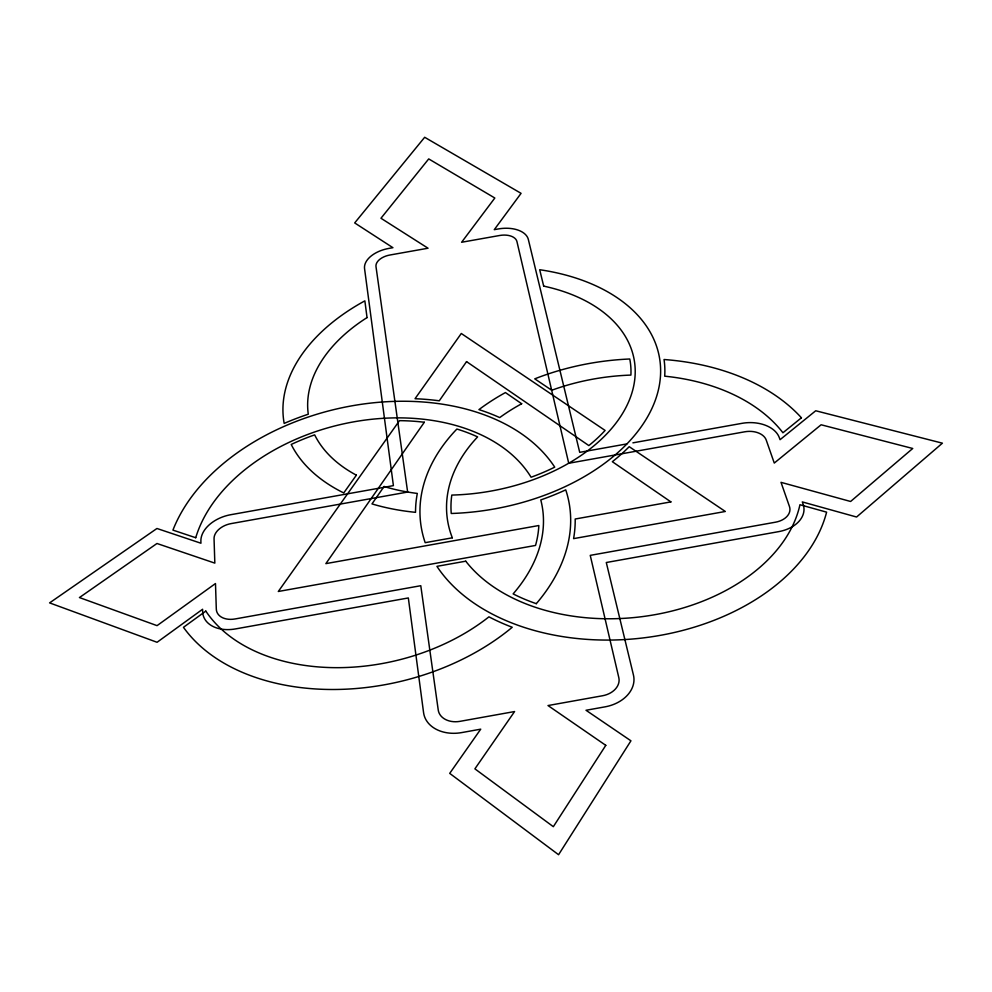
<?xml version="1.0" encoding="UTF-8"?>
<svg xmlns="http://www.w3.org/2000/svg" width="992" height="992" viewBox="0 0 992 992"><rect width="100%" height="100%" fill="white"/><g stroke="black" fill="none" stroke-linecap="round" stroke-linejoin="round"><path stroke-width="1.49" d="M626.907 443.908L579.712 452.34L528.352 239.506A27.094 15.822 -8.8 0 0 498.282 228.954L494.276 229.66L521.073 193.341L424.675 137.28L354.69 222.927L392.919 247.69L388.901 248.409A27.094 15.822 -10.9 0 0 364.56 268.658L393.402 485.634L230.739 514.712A31.446 20.82 -16.4 0 0 200.88 541.111L200.942 543.232L156.947 528.488L49.6 602.888L157.071 642.283L202.579 609.274L202.641 611.556A32.686 22.407 -17.3 0 0 235.501 628.916L408.332 597.953L423.584 712.678A34.745 25.99 -12.2 0 0 461.689 732.592L480.723 729.17L449.711 773.376L558.57 854.72L630.937 740.813L586.012 710.272L605.033 706.85A34.732 25.953 -7.1 0 0 633.442 675.019L606.286 562.514L778.708 531.625A32.637 22.32 -2.3 0 0 803.086 504.072L802.317 501.927L856.58 517.018L942.4 443.176L815.722 410.762L780.059 439.692L779.34 437.695A31.397 20.745 -3.2 0 0 742.004 423.336L632.908 442.841M605.79 745.339L553.338 826.683L474.895 768.85L514.575 711.549L459.99 721.345A19.852 14.843 -12.2 0 1 438.241 710.049L420.782 585.714L235.079 618.958A18.674 12.797 -17.3 0 1 216.306 609.113L215.487 583.532L157.058 625.642L79.447 597.556L156.972 543.492L214.83 563.121L214.049 538.755A17.968 11.892 -16.4 0 1 231.111 523.602L407.638 492.057L375.993 266.625A15.488 9.04 -10.9 0 1 389.893 255.018L428.036 248.223L380.965 218.252L428.718 158.918L494.822 198.016L461.615 242.259L499.745 235.476A15.475 9.04 -8.8 0 1 516.931 241.54L568.726 463.264L744.856 431.78A17.943 11.854 -3.2 0 1 766.221 440.039L774.268 463.066L821.116 424.774L912.727 448.483L850.603 501.481L781.014 482.348L789.458 506.515A18.65 12.76 -2.3 0 1 775.521 522.189L590.24 555.371L618.81 677.635A19.852 14.83 -7.1 0 1 602.553 695.752L548.006 705.548L605.79 745.339M384.065 486.502L371.975 503.911A190.514 120.726 -9.8 0 0 415.524 512.331A210.155 142.811 -6.3 0 1 417.31 493.433A165.23 104.644 -9.8 0 1 384.065 486.502M424.328 422.257L325.872 563.63L538.842 525.524A173.885 118.172 -13.2 0 1 535.531 545.439L278.306 591.48L399.466 420.658A173.885 118.172 -13.2 0 1 424.328 422.257M466.55 361.621L439.27 400.805A210.316 143.059 -13.3 0 0 415.028 398.722L461.292 333.486L605.095 430.429A161.026 101.965 -9.8 0 1 588.839 445.569L466.55 361.621M356.376 475.168L343.74 492.937A190.514 120.726 -9.8 0 1 291.214 444.453A173.885 118.172 -13.2 0 1 314.662 434.868A165.23 104.644 -9.8 0 0 356.376 475.168M801.424 417.793L782.936 432.76A178.3 121.074 -6.3 0 0 664.702 376.179A194.73 123.417 -9.8 0 0 664.045 359.513A205.604 139.698 -6.3 0 1 801.424 417.793M205.815 611.084L183.47 627.316A205.753 139.946 -13.2 0 0 512.244 627.266A210.155 142.811 -6.3 0 1 488.944 616.838A178.436 121.284 -13.2 0 1 205.815 611.084M452.327 537.813L425.184 542.674A205.604 139.698 -6.3 0 1 456.89 429.04A173.885 118.172 -13.2 0 1 477.623 436.902A178.3 121.074 -6.3 0 0 452.327 537.813M670.902 501.89L575.199 519.014A210.316 143.059 -13.3 0 1 573.587 538.631L725.313 511.475L629.213 446.685A194.73 123.417 -9.8 0 1 612.337 461.702L670.902 501.89M465.756 561.187L436.926 566.345A205.604 139.698 -6.3 0 0 648.681 637.199A205.604 139.698 -6.3 0 0 826.609 512.157L799.949 504.73A178.3 121.074 -6.3 0 1 652.426 615.114A178.3 121.074 -6.3 0 1 465.756 561.187M195.722 537.726L172.93 530.112A205.753 139.946 -13.2 0 1 355.806 405.158A205.753 139.946 -13.2 0 1 554.714 467.145A161.026 101.965 -9.8 0 1 531.08 477.226A178.436 121.284 -13.2 0 0 353.288 421.922A178.436 121.284 -13.2 0 0 195.722 537.726M551.738 390.253L534.762 378.845A205.604 139.698 -6.3 0 1 629.759 358.992A161.026 101.965 -9.8 0 1 630.9 375.088A178.3 121.074 -6.3 0 0 551.738 390.253M521.668 403.744L505.436 392.572A205.604 139.698 -6.3 0 0 478.95 409.609A210.316 143.059 -13.3 0 1 499.708 417.582A178.3 121.074 -6.3 0 1 521.668 403.744M543.69 286.118L539.698 269.725A190.514 120.726 -9.8 0 1 655.29 400.309A190.514 120.726 -9.8 0 1 451.248 513.484A173.761 117.974 -6.3 0 1 451.806 495.07A165.23 104.644 -9.8 0 0 628.444 402.219A165.23 104.644 -9.8 0 0 543.69 286.118M367.04 317.589L364.858 300.861A190.514 120.726 -9.8 0 0 284.171 423.41A210.316 143.059 -13.3 0 1 308.276 414.21A165.23 104.644 -9.8 0 1 367.04 317.589M536.3 603.669A205.753 139.946 -13.2 0 0 565.738 489.862A194.73 123.417 -9.8 0 1 540.776 499.931A178.436 121.284 -13.2 0 1 513.137 593.886A173.761 117.974 -6.3 0 0 536.3 603.669"/></g></svg>
